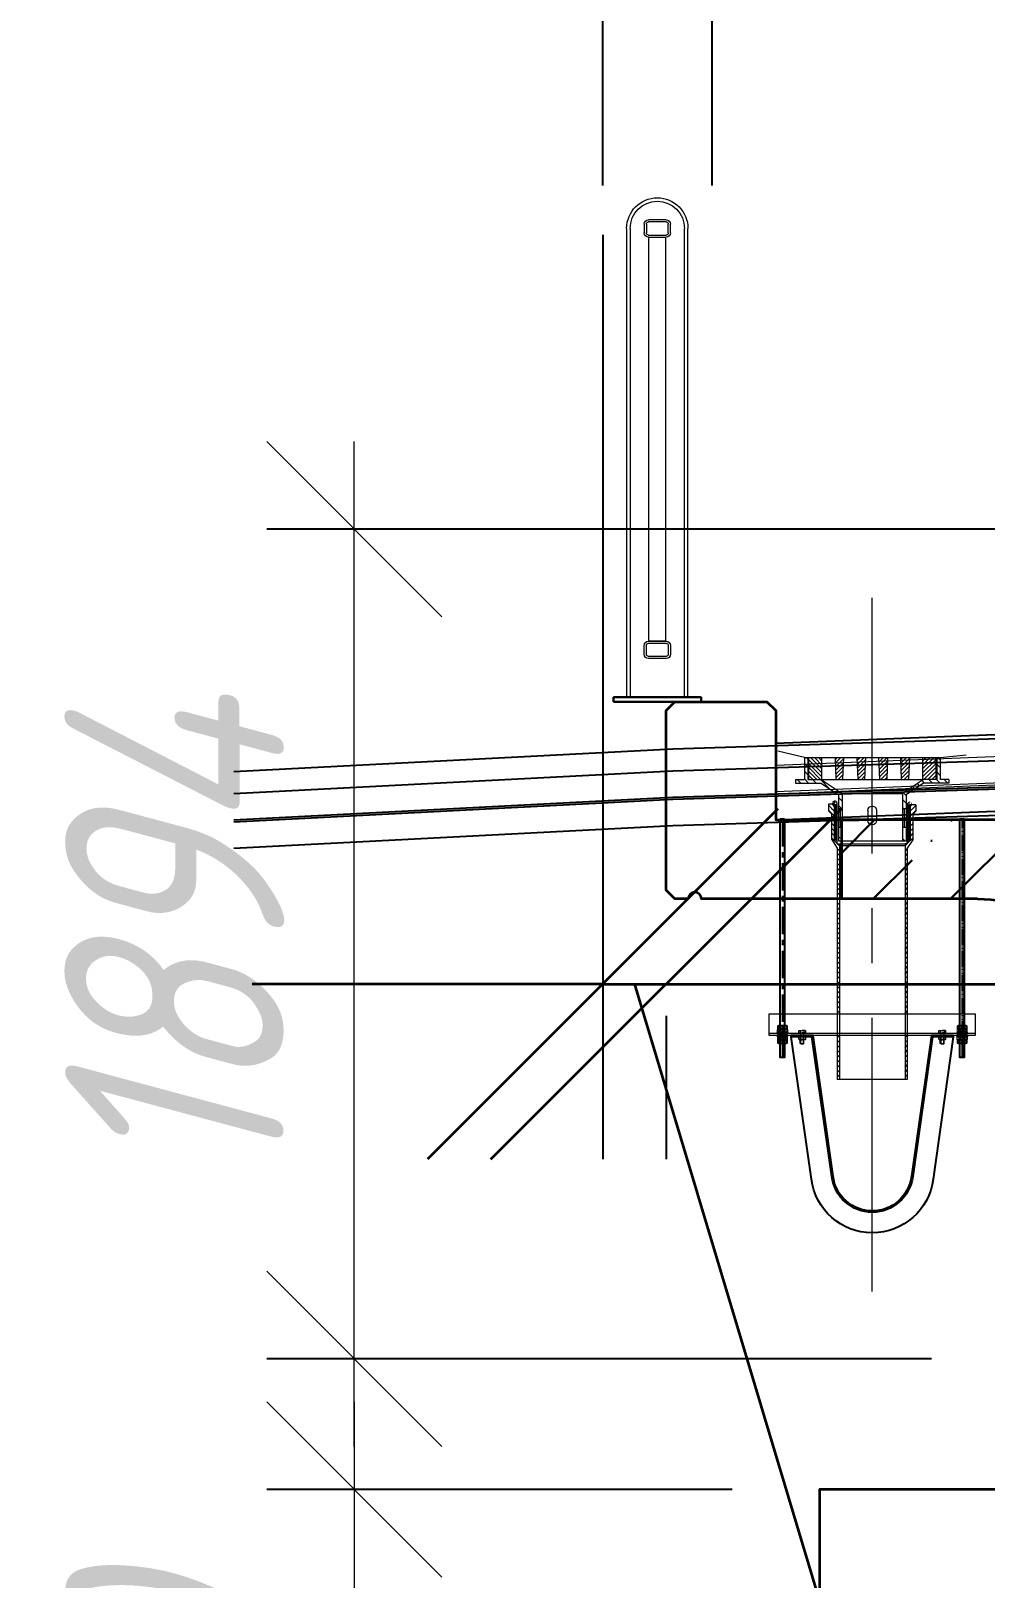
# Model space of a CAD drawing. Header units: millimetres. Extents: x 263685 to 14136308, y -2404013 to 2433772.
# Drawn here: x 7141345 to 7143523, y 31300 to 34831 of the extents above; entities that cross this region are included whole.
import ezdxf

# ---------------------------------------------------------------- set-up
doc = ezdxf.new("R2010")
doc.units = ezdxf.units.MM
doc.set_wipeout_variables(frame=1)
for name, pattern in [('HIDDEN', [9.525, 6.35, -3.175]), ('осевая', [2, 1.25, -0.25, 0.25, -0.25]), ('Штриховая', [3, 2, -1])]:
    doc.linetypes.add(name, pattern=pattern)
for name, color, linetype, lineweight in [('1-Бетон', 106, 'Continuous', 35), ('1-Металл', 4, 'Continuous', 30), ('1-Тонкая', 5, 'Continuous', 20), ('Б-Перила', 3, 'Continuous', 20), ('ИС_Med', 7, 'Continuous', 35), ('ИС_Невид', 4, 'Штриховая', 18), ('ИС_Ось', 3, 'осевая', 18), ('ИС_Размер', 3, 'Continuous', 18), ('ИС_Тон', 3, 'Continuous', 18), ('ИС_Тонкая', 3, 'Continuous', 18), ('ИС_Штр', 3, 'Continuous', 9), ('ПП_сплошная', 7, 'Continuous', 30)]:
    doc.layers.add(name, color=color, linetype=linetype, lineweight=lineweight)
doc.layers.add('Красный поперечник', color=1, linetype='Continuous')
doc.layers.add('ограждение', color=7, linetype='Continuous')
doc.styles.add('0', font='isocpeur.ttf', dxfattribs={"width": 0.8, "oblique": 15})
doc.dimstyles.new('М200', dxfattribs={"dimscale": 200, "dimtxt": 2.5, "dimasz": 2, "dimexe": 1, "dimexo": 1, "dimgap": 0.8, "dimtad": 1, "dimdec": 0, "dimzin": 0, "dimdsep": 46, "dimtxsty": '0', "dimblk": 'OBLIQUE', "dimcen": 0.09, "dimdle": 1, "dimclrd": 256, "dimclre": 256, "dimclrt": 256, "dimadec": 4, "dimazin": 0, "dimtfac": 1, "dimtdec": 0, "dimtmove": 1, "dimatfit": 2, "dimfxl": 1, "dimtolj": 1, "dimtzin": 0, "dimlwd": -1, "dimarcsym": 0})
doc.dimstyles.new('М400нов', dxfattribs={"dimscale": 400, "dimtxt": 2.5, "dimasz": 2, "dimexe": 1, "dimexo": 1, "dimgap": 0.8, "dimtad": 1, "dimdec": 0, "dimzin": 0, "dimdsep": 46, "dimtxsty": '0', "dimblk": 'OBLIQUE', "dimcen": 0.09, "dimdle": 1, "dimclrd": 256, "dimclre": 256, "dimclrt": 256, "dimadec": 4, "dimazin": 0, "dimtfac": 1, "dimtdec": 0, "dimtmove": 1, "dimatfit": 2, "dimfxl": 1, "dimtolj": 1, "dimtzin": 0, "dimlwd": -1, "dimarcsym": 0})
pattern_1 = [(45, (886.094, -4203.091), (8.838835, -8.838835), [])]

# ---------------------------------------------------------------- blocks, each defined once
blk = doc.blocks.new('*X20')
at = {"color": 0}
for p, q in [((310, 579.045356), (284.045356, 605)), ((310, 588.025612), (293.025612, 605)), ((310, 597.005868), (302.005868, 605)), ((310, 570.0651), (280, 600.0651)), ((310, 561.084844), (280, 591.084844)), ((307.104588, 555), (280, 582.104588)), ((298.124332, 555), (280, 573.124332)), ((289.144075, 555), (280, 564.144075)), ((280.163819, 555), (280, 555.163819))]:
    blk.add_line(p, q, dxfattribs=at)
blk = doc.blocks.new('A$C1A332784')
at = {"layer": 'ИС_Штр'}
h = blk.add_hatch(dxfattribs=at)
h.set_pattern_fill('ANSI31', color=256, scale=100, angle=90, style=0)
h.set_pattern_definition(pattern_1)
h.paths.add_polyline_path([(-69, -200.4), (-77, -200.4), (-77, -187.9), (-69, -187.9)])
h.paths.add_polyline_path([(-69, -126.4), (-77, -126.4), (-77, -95.4), (-117, -68.4), (-175, -68.4), (-175, -60.4), (-155, -60.4), (-155, -10.4), (-147, -10.4), (-147, -60.4), (-117, -60.4), (-69, -92.4)])
h = blk.add_hatch(dxfattribs=at)
h.set_pattern_fill('ANSI31', color=256, scale=50, angle=90, style=0)
h.set_pattern_definition([(135, (-1871.349, -4043.091), (-4.419417, -4.419417), [])])
h.paths.add_polyline_path([(85, -10.4), (65, -10.4), (67, -60.4), (83, -60.4)])
h.paths.add_polyline_path([(35, -10.4), (15, -10.4), (17, -60.4), (33, -60.4)])
h.paths.add_polyline_path([(-15, -10.4), (-35, -10.4), (-33, -60.4), (-17, -60.4)])
h.paths.add_polyline_path([(-65, -10.4), (-85, -10.4), (-83, -60.4), (-67, -60.4)])
h = blk.add_hatch(dxfattribs=at)
h.set_pattern_fill('ANSI31', color=256, scale=100, angle=90, style=0)
h.set_pattern_definition(pattern_1)
h.paths.add_polyline_path([(77, -200.4), (69, -200.4), (69, -187.9), (77, -187.9)])
h.paths.add_polyline_path([(77, -126.4), (69, -126.4), (69, -92.4), (117, -60.4), (147, -60.4), (147, -10.4), (155, -10.4), (155, -60.4), (175, -60.4), (175, -68.4), (117, -68.4), (77, -95.4)])
h = blk.add_hatch(dxfattribs=at)
h.set_pattern_fill('ANSI31', color=256, scale=2.5, angle=90, style=0)
h.set_pattern_definition([(135, (-544.1, -1211.934), (-5.61266, -5.61266), [])])
h.paths.add_polyline_path([(-75, -645), (-80, -645), (-80, -744.9), (-75, -744.9)])
h.paths.add_polyline_path([(-80, -595), (-75, -595), (-75, -206.9), (-80, -206.9), (-80, -201.9), (-87, -196.9), (-86.4, -118), (-99.4, -118), (-99.4, -133), (-92.4, -140), (-92.4, -197.8), (-80, -216.9)])
h = blk.add_hatch(dxfattribs=at)
h.set_pattern_fill('ANSI31', color=256, scale=2.5, style=0)
h.set_pattern_definition([(45, (-544.1, -1211.934), (-5.61266, 5.61266), [])])
h.paths.add_polyline_path([(80, -645), (75, -645), (75, -744.9), (80, -744.9)])
h.paths.add_polyline_path([(75, -595), (80, -595), (80, -216.9), (93, -196.9), (93, -139), (100, -132), (100, -117), (87, -117), (87, -196.4), (80, -201.4), (80, -206.9), (75, -206.9)])
for p, q in [((155, -10.4), (215.7, 4.3)), ((-155, -10.4), (-214.4, -4.3, 0)), ((-155, -10.4), (-155, -60.4)), ((155, -10.4), (-155, -10.4)), ((-147, -10.4), (-147, -60.4)), ((-145, -10.4), (-145, -60.4)), ((-115, -10.4), (-115, -60.4)), ((-85, -10.4), (-83, -60.4)), ((-67, -60.4), (-65, -10.4)), ((-35, -10.4), (-33, -60.4)), ((-17, -60.4), (-15, -10.4)), ((17, -60.4), (15, -10.4)), ((35, -10.4), (33, -60.4)), ((67, -60.4), (65, -10.4)), ((85, -10.4), (83, -60.4)), ((115, -60.4), (115, -10.4)), ((145, -60.4), (145, -10.4)), ((147, -10.4), (147, -60.4)), ((155, -10.4), (155, -60.4)), ((-175, -60.4), (-175, -68.4)), ((-175, -60.4), (-155, -60.4)), ((-175, -68.4), (-117, -68.4)), ((-147, -60.4), (-117, -60.4)), ((147, -60.4), (-117, -60.4)), ((-117, -60.4), (-69, -92.4)), ((-117, -68.4), (-77, -95.4)), ((117, -60.4), (69, -92.4)), ((117, -68.4), (77, -95.4)), ((175, -68.4), (117, -68.4)), ((175, -60.4), (155, -60.4)), ((175, -60.4), (175, -68.4)), ((-77, -95.4), (-77, -200.4)), ((-69, -92.4), (-69, -200.4)), ((69, -92.4), (-69, -92.4)), ((69, -92.4), (69, -200.4)), ((77, -95.4), (77, -200.4)), ((-99.4, -118), (-99.4, -133)), ((-99.4, -118), (-86.4, -118)), ((-99.4, -133), (-92.4, -140)), ((-92.4, -140), (-92.4, -197.8)), ((-86.4, -118), (-86.4, -197.3)), ((-69, -126.4), (-77, -126.4)), ((-10, -130.9), (-10, -153.9)), ((10, -130.9), (10, -153.9)), ((77, -126.4), (69, -126.4)), ((87, -117), (87, -196.4)), ((87, -117), (100, -117)), ((100, -132), (93, -139)), ((93, -138.6), (93, -196.9)), ((100, -117), (100, -132)), ((-69, -169.4), (-77, -169.4)), ((77, -169.4), (69, -169.4)), ((-92.4, -197.8), (-80, -216.9)), ((-80, -201.9), (-87, -196.9)), ((-80, -206.9), (-80, -201.9)), ((-80, -206.9), (-75, -206.9)), ((-75, -206.9), (-75, -595)), ((75, -211.4), (-75, -211.4)), ((75, -206.9), (75, -595)), ((80, -206.9), (75, -206.9)), ((80, -201.4), (87, -196.4)), ((93, -196.9), (80, -216.9)), ((80, -206.9), (80, -201.4)), ((-80, -216.9), (-80, -595)), ((80, -216.9), (80, -595)), ((-80, -644.9), (-80, -744.9)), ((-75, -644.9), (-75, -744.9)), ((75, -645), (75, -744.9)), ((80, -644.9), (80, -744.9)), ((-80, -744.9, 0), (80, -744.9, 0))]:
    blk.add_line(p, q)
at = {"linetype": 'Continuous'}
blk.add_line((77, -200.4), (-77, -200.4), dxfattribs=at)
for centre, start, end in [((0, -130.9), 0, 180), ((0, -153.9), 180, 0)]:
    blk.add_arc(centre, 10, start, end)
blk.add_point((0, -120.9))
at = {"layer": 'ИС_Невид', "ltscale": 0.1}
for p, q in [((-83.4, -117.3), (-83.4, -199.4)), ((83.9, -116.7), (83.9, -198.6)), ((-80, -594.9), (-80, -645)), ((-75, -594.9), (-75, -645)), ((75, -595), (75, -645)), ((80, -594.9), (80, -645))]:
    blk.add_line(p, q, dxfattribs=at)
at = {"layer": 'ИС_Невид', "linetype": 'HIDDEN'}
for centre, start, end in [((-89.9, -121.3, 0), 358.9888, 84.087), ((90.6, -116.8), 95.913, 181.0112)]:
    blk.add_arc(centre, 6.68, start, end, dxfattribs=at)
at = {"layer": 'ИС_Тон', "linetype": 'Continuous'}
blk.add_arc((-133.8, -108.5), 40.8, 82.3582, 82.5317, dxfattribs=at)
at = {"layer": 'ИС_Штр'}
for p, q in [((-80.3, -116.6, 0), (-80.5, -201.5)), ((-73, -126.4), (-73, -169.4)), ((73, -126.4), (73, -169.4)), ((80.9, -113.6, 0), (80.9, -200.7)), ((75, -206.9), (-75, -206.9))]:
    blk.add_line(p, q, dxfattribs=at)
for centre, radius, start, end in [((-87.4, -119.2, 0), 7.56, 20.1849, 82.1113), ((88.1, -115.8, 0), 7.56, 97.8887, 163.3548), ((91.4, -117.6), 4.48, 98.3812, 172.132)]:
    blk.add_arc(centre, radius, start, end, dxfattribs=at)
at = {"layer": 'ИС_Штр', "color": 2}
blk.add_blockref('*X20', (-425, -615.4), dxfattribs=at)
at = {"layer": 'ИС_Штр', "color": 2, "xscale": -1}
blk.add_blockref('*X20', (425, -615.4), dxfattribs=at)
blk = doc.blocks.new('ы')
at = {"layer": 'ограждение'}
for p, q in [((3737.3, 22064.7), (3737.3, 22061.7)), ((3737.3, 22061.7), (3783.4, 21737.4)), ((4061.3, 21737.4), (4107.3, 22061.7)), ((4107.3, 22064.7), (4107.3, 22061.7))]:
    blk.add_line(p, q, dxfattribs=at)
for points in [[(3737.3, 22064.7), (3787.3, 22064.7), (3833, 21743.9, 0.886444), (4011.7, 21743.9), (4057.3, 22064.7), (4107.3, 22064.7)], [(3737.3, 22061.7), (3784.7, 22061.7), (3830, 21743.5, 0.886138), (4014.7, 21743.5), (4059.9, 22061.7), (4107.3, 22061.7)]]:
    blk.add_lwpolyline(points, format="xyb", dxfattribs=at)
blk.add_arc((3922.3, 21754.7), 140, 187.1293, 352.8707, dxfattribs=at)
blk = doc.blocks.new('*U2060')
at = {"layer": 'ИС_Med'}
blk.add_lwpolyline([(10.5, 2), (10.5, 0), (-10.5, 0), (-10.5, 2), (-8.5, 2), (-9.8, 2.8), (-9.8, 9.2), (-8.5, 10), (8.5, 10), (9.8, 9.2), (9.8, 2.8), (8.5, 2)], close=True, dxfattribs=at)
blk.add_wipeout([(10.5, 2), (10.5, 0), (-10.5, 0), (-10.5, 2), (-8.5, 2), (-9.8, 2.8), (-9.8, 9.2), (-8.5, 10), (8.5, 10), (9.8, 9.2), (9.8, 2.8), (8.5, 2)]).dxf.layer = 'ИС_Med'
for p, q in [((-10.5, 2), (10.5, 2)), ((-4.9, 2.8), (-4.9, 9.2)), ((4.9, 2.8), (4.9, 9.2))]:
    blk.add_line(p, q, dxfattribs=at)
for centre, radius, start, end in [((-7.4, 5.7), 4.34, 55.5615, 124.4385), ((-7.4, 6.3), 4.34, 235.5615, 304.4385), ((0, -6.2), 16.2, 72.383, 107.617), ((0, 18.2), 16.2, 252.383, 287.617), ((7.4, 5.7), 4.34, 55.5615, 124.4385), ((7.4, 6.3), 4.34, 235.5615, 304.4385)]:
    blk.add_arc(centre, radius, start, end, dxfattribs=at)
at = {"layer": 'ИС_Штр'}
blk.add_line((0, 0), (0, 10), dxfattribs=at)
blk = doc.blocks.new('*U2057')
at = {"color": 0}
blk.add_line((60.5, 8), (46.5, 8), dxfattribs=at)
at = {"layer": 'ИС_Тонкая'}
for p, q in [((0.5, 13), (2.9, 16)), ((0.5, 13), (0.5, 0)), ((0.5, -13), (0.5, 0)), ((12.5, 16), (2.9, 16)), ((12.5, 8), (2.9, 8)), ((12.5, 16), (12.5, 10)), ((12.5, 10), (12.5, 8)), ((12.5, 8), (12.5, 0)), ((12.5, -8), (12.5, 0)), ((14.5, 8), (60.5, 8)), ((24.5, 8), (24.5, -8)), ((62.5, 6), (24.5, 6)), ((62.5, 6), (60.5, 8)), ((60.5, 8), (60.5, -8)), ((62.5, 6), (62.5, -6)), ((0.5, -13), (2.9, -16)), ((2.9, -8), (12.5, -8)), ((12.5, -16), (2.9, -16)), ((12.5, -8), (12.5, -10)), ((12.5, -16), (12.5, -10)), ((60.5, -8), (14.5, -8)), ((62.5, -6), (24.5, -6)), ((62.5, -6), (60.5, -8))]:
    blk.add_line(p, q, dxfattribs=at)
for centre, radius, start, end in [((8, 12), 6.51, 142.12112, 217.87888), ((25.5, 0), 24, 160.52878, 199.47122), ((14.5, 10), 2, 180, 270), ((8, -12), 6.51, 142.12112, 217.87888), ((14.5, -10), 2, 90, 180)]:
    blk.add_arc(centre, radius, start, end, dxfattribs=at)
blk = doc.blocks.new('*U2058')
at = {"layer": 'ИС_Тонкая'}
for p, q in [((0, 13), (2.4, 16)), ((0, 13), (0, 0)), ((0, -13), (0, 0)), ((2.4, 16), (12.6, 16)), ((2.4, 8), (12.6, 8)), ((15, 13), (12.6, 16)), ((15, 13), (15, 0)), ((15, -13), (15, 0)), ((0, -13), (2.4, -16)), ((2.4, -8), (12.6, -8)), ((2.4, -16), (12.6, -16)), ((15, -13), (12.6, -16))]:
    blk.add_line(p, q, dxfattribs=at)
for centre, radius, start, end in [((7.5, 12), 6.51, 142.12112, 217.87888), ((25, 0), 24, 160.52878, 199.47122), ((7.5, 12), 6.51, 322.12112, 37.87888), ((-10, 0), 24, 340.52878, 19.47122), ((7.5, -12), 6.51, 142.12112, 217.87888), ((7.5, -12), 6.51, 322.12112, 37.87888)]:
    blk.add_arc(centre, radius, start, end, dxfattribs=at)
blk = doc.blocks.new('*U2059')
at = {"layer": 'ИС_Med'}
for p, q in [((0, 9), (4, 9)), ((0, -9), (4, -9))]:
    blk.add_line(p, q, dxfattribs=at)
at = {"layer": 'ИС_Тонкая'}
for p, q in [((0, 18.5), (0, -18.5)), ((4, 18.5), (0, 18.5)), ((4, -18.5), (4, 18.5)), ((0, -18.5), (4, -18.5))]:
    blk.add_line(p, q, dxfattribs=at)
blk = doc.blocks.new('ппк')
at = {"elevation": 0}
for points in [[(-210, -140.7), (-210, -684.2), (-200, -684.2), (-200, -140.7)], [(-210, -140.7), (-200, -140.7)], [(200, -140.7), (200, -684.2), (210, -684.2), (210, -140.7)], [(200, -140.7), (210, -140.7)]]:
    blk.add_lwpolyline(points, dxfattribs=at)
at = {"layer": 'Defpoints', "linetype": 'Штриховая'}
blk.add_line((-205, -140.7, 0), (-205, -684.2, 0), dxfattribs=at)
at = {"layer": 'Defpoints', "linetype": 'осевая', "ltscale": 50}
blk.add_line((205, -140.7, 0), (205, -684.2, 0), dxfattribs=at)
at = {"layer": 'ИС_Тон'}
blk.add_lwpolyline([(-235, -634.6), (235, -634.6), (235, -584.6), (-235, -584.6)], close=True, dxfattribs=at)
blk.add_lwpolyline([(-235, -629.6), (235, -629.6)], dxfattribs=at)
for name, p, xscale, yscale, zscale, rotation in [('*U2059', (-160, -636.6), 0.5000000000000002, 0.5000000000000002, 0.5000000000000002, 90), ('*U2057', (-160, -622.3), 0.5, 0.5, 0.5, 270), ('*U2059', (160, -636.6), 0.5000000000000002, 0.5000000000000002, 0.5000000000000002, 90), ('*U2057', (160, -622.3), 0.5, 0.5, 0.5, 270), ('*U2058', (-160, -644.1), 0.5000000000000002, 0.5000000000000002, 0.5000000000000002, 90), ('*U2058', (160, -644.1), 0.5000000000000002, 0.5000000000000002, 0.5000000000000002, 90)]:
    blk.add_blockref(name, p, dxfattribs=dict(xscale=xscale, yscale=yscale, zscale=zscale, rotation=rotation))
blk.add_blockref('A$C1A332784', (0, 10.4), dxfattribs=at)
at = {"layer": 'ограждение'}
blk.add_blockref('ы', (-3922.3, -22699.3), dxfattribs=at)
blk.add_blockref('*U2060', (-205, -629.5))
at = {"xscale": -1}
blk.add_blockref('*U2060', (205, -629.5), dxfattribs=at)
for centre, radius, start, end in [((-212.4, -615.9), 4.34, 55.5615, 124.4385), ((-205, -627.7), 16.2, 72.383, 107.617), ((-197.6, -615.9), 4.34, 55.5615, 124.4385), ((197.6, -615.9), 4.34, 55.5615, 124.4385), ((205, -627.7), 16.2, 72.383, 107.617), ((212.4, -615.9), 4.34, 55.5615, 124.4385)]:
    blk.add_arc(centre, radius, start, end)
at = {"xscale": -1, "rotation": 180}
blk.add_blockref('*U2060', (-205, -634.5), dxfattribs=at)
at = {"rotation": 180}
blk.add_blockref('*U2060', (205, -634.5), dxfattribs=at)
for p, q in [((-209.9, -618.8), (-209.9, -612.3)), ((-205, -621.5), (-205, -611.5)), ((-200.1, -618.8), (-200.1, -612.3)), ((185, -637.6), (185, -634.6)), ((200.1, -618.8), (200.1, -612.3)), ((205, -621.5), (205, -611.5)), ((209.9, -618.8), (209.9, -612.3)), ((-209.9, -651.8), (-209.9, -645.3)), ((-205, -654.5), (-205, -644.5)), ((-200.1, -651.8), (-200.1, -645.3)), ((200.1, -651.8, 0), (200.1, -645.3, 0)), ((205, -654.5, 0), (205, -644.5, 0)), ((209.9, -651.8, 0), (209.9, -645.3, 0))]:
    blk.add_line(p, q)
for points in [[(-196.5, -619.5), (-195.2, -618.8), (-195.2, -612.3), (-196.5, -611.5), (-213.5, -611.5), (-214.8, -612.3), (-214.8, -618.8), (-213.5, -619.5)], [(213.5, -619.5), (214.8, -618.8), (214.8, -612.3), (213.5, -611.5), (196.5, -611.5), (195.2, -612.3), (195.2, -618.8), (196.5, -619.5)], [(-196.5, -652.5), (-195.2, -651.8), (-195.2, -645.3), (-196.5, -644.5), (-213.5, -644.5), (-214.8, -645.3), (-214.8, -651.8), (-213.5, -652.5)]]:
    blk.add_lwpolyline(points, close=True)
at = {"elevation": 0}
blk.add_lwpolyline([(213.5, -652.5), (214.8, -651.8), (214.8, -645.3), (213.5, -644.5), (196.5, -644.5), (195.2, -645.3), (195.2, -651.8), (196.5, -652.5)], close=True, dxfattribs=at)
for centre, radius, start, end in [((-212.4, -615.2), 4.34, 235.5615, 304.4385), ((-205, -603.3), 16.2, 252.383, 287.617), ((-197.6, -615.2), 4.34, 235.5615, 304.4385), ((197.6, -615.2), 4.34, 235.5615, 304.4385), ((205, -603.3), 16.2, 252.383, 287.617), ((212.4, -615.2), 4.34, 235.5615, 304.4385), ((-212.4, -648.9), 4.34, 55.5615, 124.4385), ((-212.4, -648.2), 4.34, 235.5615, 304.4385), ((-205, -660.7), 16.2, 72.383, 107.617), ((-205, -636.3), 16.2, 252.383, 287.617), ((-197.6, -648.9), 4.34, 55.5615, 124.4385), ((-197.6, -648.2), 4.34, 235.5615, 304.4385), ((197.6, -648.9, 0), 4.34, 55.5615, 124.4385), ((197.6, -648.2, 0), 4.34, 235.5615, 304.4385), ((205, -660.7, 0), 16.2, 72.383, 107.617), ((205, -636.3, 0), 16.2, 252.383, 287.617), ((212.4, -648.9, 0), 4.34, 55.5615, 124.4385), ((212.4, -648.2, 0), 4.34, 235.5615, 304.4385)]:
    blk.add_arc(centre, radius, start, end)
blk = doc.blocks.new('ПО')
at = {"layer": '1-Металл'}
blk.add_lwpolyline([(100, 0), (100, 10), (-100, 10), (-100, 0)], close=True, dxfattribs=at)
at = {"layer": 'Б-Перила'}
for p, q in [((-20, 1100), (20, 1100)), ((-20, 1095), (20, 1095)), ((-70, 10), (-70, 1080)), ((-62, 10), (-62, 1080)), ((-30, 1070), (-30, 1090)), ((-25, 1070), (-25, 1090)), ((20, 1065), (-20, 1065)), ((20, 1060), (-20, 1060)), ((-19.4, 138.3), (-19.4, 1060)), ((19.4, 138.3), (19.4, 1060)), ((25, 1090), (25, 1070)), ((30, 1090), (30, 1070)), ((62, 1080), (62, 10)), ((70, 1080), (70, 10)), ((-30, 128.3), (-30, 108.3)), ((-25, 128.3), (-25, 108.3)), ((20, 138.3), (-20, 138.3)), ((20, 133.3), (-20, 133.3)), ((-19.4, 138.3), (19.4, 138.3)), ((25, 108.3), (25, 128.3)), ((30, 108.3), (30, 128.3)), ((-20, 103.3), (20, 103.3)), ((-20, 98.3), (20, 98.3))]:
    blk.add_line(p, q, dxfattribs=at)
for centre, radius, start, end in [((0, 1080), 70, 90, 180), ((0, 1080), 62, 90, 180), ((0, 1080), 70, 360, 90), ((0, 1080), 62, 0, 90), ((-20, 1090), 10, 90, 180), ((-20, 1090), 5, 90, 180), ((20, 1090), 10, 0, 90), ((20, 1090), 5, 0, 90), ((-20, 1070), 10, 180, 270), ((-20, 1070), 5, 180, 270), ((20, 1070), 10, 270, 0), ((20, 1070), 5, 270, 0), ((-20, 128.3), 10, 90, 180), ((-20, 108.3), 10, 180, 270), ((-20, 128.3), 5, 90, 180), ((-20, 108.3), 5, 180, 270), ((20, 128.3), 10, 0, 90), ((20, 128.3), 5, 0, 90), ((20, 108.3), 10, 270, 0), ((20, 108.3), 5, 270, 0)]:
    blk.add_arc(centre, radius, start, end, dxfattribs=at)
blk = doc.blocks.new('Б24 многофункц')
at = {"layer": 'ПП_сплошная', "ltscale": 100, "true_color": 0x808080}
h = blk.add_hatch(dxfattribs=at)
h.set_pattern_fill('ANSI35', color=8, scale=1000, angle=90, style=0)
h.set_pattern_definition([(135, (-1338186.6, -105300.83), (-176.776695, -176.776695), []), (135, (-1338186.6, -105124.05), (-176.776695, -176.776695), [312.5, -62.5, 0, -62.5])])
h.paths.add_polyline_path([(0, 0), (-700, 0), (-700, -180), (-390, -180, -0.414214), (-90, -480), (-90, -727.2, -0.198912), (-148.6, -868.6), (-310, -1030), (-295, -1230), (0, -1230)])
h.paths.add_polyline_path([(0, 0), (0, -1230), (295, -1230), (310, -1030), (148.6, -868.6, -0.198912), (90, -727.2), (90, -480, -0.414214), (390, -180), (700, -180), (700, 0)])
at = {"layer": '1-Бетон'}
for p, q in [((-700, 0), (700, 0)), ((-700, 0), (-700, -180)), ((700, 0), (700, -180)), ((-700, -180), (-390, -180)), ((390, -180), (700, -180)), ((-90, -480), (-90, -727.2)), ((90, -480), (90, -727.2)), ((-148.6, -868.6), (-310, -1030)), ((148.6, -868.6), (310, -1030)), ((-295, -1230), (-310, -1030)), ((295, -1230), (310, -1030)), ((-295, -1230), (295, -1230))]:
    blk.add_line(p, q, dxfattribs=at)
for centre, radius, start, end in [((-390, -480), 300, 0, 90), ((390, -480), 300, 90, 180), ((-290, -727.2), 200, 315, 0), ((290, -727.2), 200, 180, 225)]:
    blk.add_arc(centre, radius, start, end, dxfattribs=at)
at = {"layer": 'ИС_Ось', "ltscale": 10}
blk.add_lwpolyline([(0, 0), (0, -1230)], dxfattribs=at)
blk = doc.blocks.new('_OBLIQUE')
at = {"color": 0, "linetype": 'ByBlock', "lineweight": -2}
blk.add_line((0.5, 0.5), (-0.5, -0.5), dxfattribs=at)
blk = doc.blocks.new('*D1124')
at = {"layer": 'Defpoints', "color": 0, "linetype": 'Continuous', "transparency": 16777216}
for p in [(7143145.5, 31502.1), (7142083.4, 30002.1), (7145045.9, 30002.1)]:
    blk.add_point(p, dxfattribs=at)
at = {"layer": 'ИС_Размер', "transparency": 16777216}
blk.add_line((7142083.4, 31702.1), (7142083.4, 29802.1), dxfattribs=at)
at = {"layer": 'ИС_Размер', "lineweight": -2, "transparency": 16777216}
for p, q in [((7142945.5, 31502.1), (7141883.4, 31502.1)), ((7144845.9, 30002.1), (7141883.4, 30002.1))]:
    blk.add_line(p, q, dxfattribs=at)
at = {"layer": 'ИС_Размер', "linetype": 'Continuous', "transparency": 16777216, "xscale": 400, "yscale": 400, "zscale": 400}
for p, rotation in [((7142083.4, 31502.1), 90), ((7142083.4, 30002.1), 270)]:
    blk.add_blockref('_OBLIQUE', p, dxfattribs=dict(at, rotation=rotation))
at = {"layer": 'ИС_Размер', "linetype": 'Continuous', "transparency": 16777216, "insert": (7141673.4, 30752.1), "char_height": 500, "attachment_point": 5, "rotation": 90, "style": '0'}
blk.add_mtext('\\A1;1500', dxfattribs=at)
blk = doc.blocks.new('*D1129')
at = {"layer": 'Defpoints', "color": 0, "linetype": 'Continuous', "transparency": 16777216}
for p in [(7142083.4, 33694.1), (7158695.7, 33694.1), (7143600.5, 31800.1)]:
    blk.add_point(p, dxfattribs=at)
at = {"layer": 'ИС_Размер', "transparency": 16777216}
blk.add_line((7142083.4, 31600.1), (7142083.4, 33894.1), dxfattribs=at)
at = {"layer": 'ИС_Размер', "lineweight": -2, "transparency": 16777216}
for p, q in [((7158495.7, 33694.1), (7141883.4, 33694.1)), ((7143400.5, 31800.1), (7141883.4, 31800.1))]:
    blk.add_line(p, q, dxfattribs=at)
at = {"layer": 'ИС_Размер', "linetype": 'Continuous', "transparency": 16777216, "xscale": 400, "yscale": 400, "zscale": 400}
for p, rotation in [((7142083.4, 33694.1), 90), ((7142083.4, 31800.1), 270)]:
    blk.add_blockref('_OBLIQUE', p, dxfattribs=dict(at, rotation=rotation))
at = {"layer": 'ИС_Размер', "linetype": 'Continuous', "transparency": 16777216, "insert": (7141673.4, 32747.1), "char_height": 500, "attachment_point": 5, "rotation": 90, "style": '0'}
blk.add_mtext('\\A1;1894', dxfattribs=at)
blk = doc.blocks.new('*D989')
at = {"layer": 'Defpoints', "color": 0, "linetype": 'Continuous', "transparency": 16777216}
for p in [(7174100.1, 39518), (7142650.4, 34278.1), (7174100.1, 34177.1)]:
    blk.add_point(p, dxfattribs=at)
at = {"layer": 'ИС_Размер', "lineweight": -2, "transparency": 16777216}
for p, q in [((7142650.4, 34478.1), (7142650.4, 39718)), ((7174100.1, 34377.1), (7174100.1, 39718))]:
    blk.add_line(p, q, dxfattribs=at)
at = {"layer": 'ИС_Размер', "transparency": 16777216}
blk.add_line((7142450.4, 39518), (7174300.1, 39518), dxfattribs=at)
at = {"layer": 'ИС_Размер', "linetype": 'Continuous', "transparency": 16777216, "xscale": 400, "yscale": 400, "zscale": 400, "rotation": 180}
blk.add_blockref('_OBLIQUE', (7142650.4, 39518), dxfattribs=at)
at = {"layer": 'ИС_Размер', "linetype": 'Continuous', "transparency": 16777216, "xscale": 400, "yscale": 400, "zscale": 400}
blk.add_blockref('_OBLIQUE', (7174100.1, 39518), dxfattribs=at)
at = {"layer": 'ИС_Размер', "linetype": 'Continuous', "transparency": 16777216, "insert": (7158375.2, 39928), "char_height": 500, "attachment_point": 5, "style": '0'}
blk.add_mtext('\\A1;31450', dxfattribs=at)
blk = doc.blocks.new('*D996')
at = {"layer": 'Defpoints', "color": 0, "transparency": 16777216}
for p in [(7142650.4, 36331.6), (7142650.4, 34278.1), (7142900.4, 34278)]:
    blk.add_point(p, dxfattribs=at)
at = {"layer": 'ИС_Размер', "lineweight": -2, "transparency": 16777216}
for p, q in [((7142650.4, 34478.1), (7142650.4, 36531.6)), ((7142900.4, 34478), (7142900.4, 36531.6))]:
    blk.add_line(p, q, dxfattribs=at)
at = {"layer": 'ИС_Размер', "transparency": 16777216}
for p, q in [((7142650.4, 36331.6), (7142250.4, 36331.6)), ((7142900.4, 36331.6), (7142650.4, 36331.6)), ((7142900.4, 36331.6), (7143300.4, 36331.6))]:
    blk.add_line(p, q, dxfattribs=at)
at = {"layer": 'ИС_Размер', "transparency": 16777216, "xscale": 400, "yscale": 400, "zscale": 400}
blk.add_blockref('_OBLIQUE', (7142650.4, 36331.6), dxfattribs=at)
at = {"layer": 'ИС_Размер', "transparency": 16777216, "xscale": 400, "yscale": 400, "zscale": 400, "rotation": 180}
blk.add_blockref('_OBLIQUE', (7142900.4, 36331.6), dxfattribs=at)
at = {"layer": 'ИС_Размер', "transparency": 16777216, "insert": (7141932.7, 36777.1), "char_height": 500, "attachment_point": 5, "style": '0'}
blk.add_mtext('\\A1;250', dxfattribs=at)
blk = doc.blocks.new('*D997')
at = {"layer": 'Defpoints', "color": 0, "transparency": 16777216}
for p in [(7143650.4, 36331.6), (7143650.4, 34221.7), (7144150, 33852.3)]:
    blk.add_point(p, dxfattribs=at)
at = {"layer": 'ИС_Размер', "lineweight": -2, "transparency": 16777216}
for p, q in [((7143650.4, 34421.7), (7143650.4, 36531.6)), ((7144150, 34052.3), (7144150, 36531.6))]:
    blk.add_line(p, q, dxfattribs=at)
at = {"layer": 'ИС_Размер', "transparency": 16777216}
blk.add_line((7144350, 36331.6), (7143450.4, 36331.6), dxfattribs=at)
at = {"layer": 'ИС_Размер', "transparency": 16777216, "xscale": 400, "yscale": 400, "zscale": 400, "rotation": 180}
blk.add_blockref('_OBLIQUE', (7143650.4, 36331.6), dxfattribs=at)
at = {"layer": 'ИС_Размер', "transparency": 16777216, "xscale": 400, "yscale": 400, "zscale": 400}
blk.add_blockref('_OBLIQUE', (7144150, 36331.6), dxfattribs=at)
at = {"layer": 'ИС_Размер', "transparency": 16777216, "insert": (7143900.2, 36741.6), "char_height": 500, "attachment_point": 5, "style": '0'}
blk.add_mtext('\\A1;500', dxfattribs=at)
blk = doc.blocks.new('*D998')
at = {"layer": 'Defpoints', "color": 0, "transparency": 16777216}
for p in [(7142900.4, 36331.6), (7142900.4, 34278), (7143650.4, 34221.7)]:
    blk.add_point(p, dxfattribs=at)
at = {"layer": 'ИС_Размер', "transparency": 16777216}
for p, q in [((7143275.4, 36331.6), (7143482.4, 37021.6)), ((7143482.4, 37021.6), (7144696.3, 37021.6)), ((7143850.4, 36331.6), (7142700.4, 36331.6))]:
    blk.add_line(p, q, dxfattribs=at)
at = {"layer": 'ИС_Размер', "lineweight": -2, "transparency": 16777216}
for p, q in [((7142900.4, 34478), (7142900.4, 36531.6)), ((7143650.4, 34421.7), (7143650.4, 36531.6))]:
    blk.add_line(p, q, dxfattribs=at)
at = {"layer": 'ИС_Размер', "transparency": 16777216, "xscale": 400, "yscale": 400, "zscale": 400, "rotation": 180}
blk.add_blockref('_OBLIQUE', (7142900.4, 36331.6), dxfattribs=at)
at = {"layer": 'ИС_Размер', "transparency": 16777216, "xscale": 400, "yscale": 400, "zscale": 400}
blk.add_blockref('_OBLIQUE', (7143650.4, 36331.6), dxfattribs=at)
at = {"layer": 'ИС_Размер', "transparency": 16777216, "insert": (7144089.4, 37431.6), "char_height": 500, "attachment_point": 5, "style": '0'}
blk.add_mtext('\\A1;750', dxfattribs=at)
blk = doc.blocks.new('*D1797')
at = {"layer": '1-Бетон', "lineweight": -2, "transparency": 16777216}
for p, q in [((7142650.4, 34365.3), (7142650.4, 32255.7)), ((7142795.3, 32583.1), (7142795.3, 32255.7))]:
    blk.add_line(p, q, dxfattribs=at)
at = {"layer": '1-Бетон', "transparency": 16777216}
for p, q in [((7142650.4, 32655.7), (7141850.4, 32655.7)), ((7142650.4, 32655.7), (7142795.3, 32655.7)), ((7142650.4, 32655.7), (7142795.3, 32655.7)), ((7142722.8, 32655.7), (7143436.8, 30275.7)), ((7142795.3, 32655.7), (7143595.3, 32655.7)), ((7143436.8, 30275.7), (7145784.8, 30275.7))]:
    blk.add_line(p, q, dxfattribs=at)
at = {"layer": 'Defpoints', "color": 0, "transparency": 16777216}
for p in [(7142650.4, 34765.3), (7142795.3, 32983.1), (7142795.3, 32655.7)]:
    blk.add_point(p, dxfattribs=at)
at = {"layer": '1-Бетон', "transparency": 16777216, "xscale": 800, "yscale": 800, "zscale": 800}
blk.add_blockref('_OBLIQUE', (7142650.4, 32655.7), dxfattribs=at)
at = {"layer": '1-Бетон', "transparency": 16777216, "xscale": 800, "yscale": 800, "zscale": 800, "rotation": 180}
blk.add_blockref('_OBLIQUE', (7142795.3, 32655.7), dxfattribs=at)
at = {"layer": '1-Бетон', "transparency": 16777216, "insert": (7144610.8, 31095.7), "char_height": 1000, "attachment_point": 5, "style": '0'}
blk.add_mtext('\\A1;145', dxfattribs=at)

msp = doc.modelspace()

# ---------------------------------------------------------------- linework, layer by layer
at = {"layer": '1-Бетон'}
msp.add_lwpolyline([(7158145.3321, 31502.1129), (7143145.5099, 31502.1129), (7143145.6878, 30752.1129), (7145045.8656, 30002.1129), (7156245.6878, 30002.1129), (7158145.5099, 30752.1129)], close=True, dxfattribs=at)
at = {"layer": '1-Тонкая'}
for points in [[(7143045.3021, 33155.1129), (7144995.7045, 33233.129), (7145745.7045, 33255.629), (7149695.7045, 33374.129), (7154645.7045, 33522.629), (7156545.7045, 33579.629), (7157645.7045, 33612.629), (7162595.7045, 33761.129), (7166545.7045, 33879.629), (7170295.7045, 33992.129), (7171045.7045, 34014.629), (7173995.3619, 34103.1187)], [(7143045.3021, 33095.1129), (7144995.7045, 33173.129), (7145745.7045, 33195.629), (7149695.7045, 33314.129), (7154645.7045, 33462.629), (7156545.7045, 33519.629), (7157645.7045, 33552.629), (7162595.7045, 33701.129), (7166545.7045, 33819.629), (7170295.7045, 33932.129), (7171045.7045, 33954.629), (7173995.3619, 34043.1187)], [(7143045.3021, 33090.1129), (7144995.7045, 33168.129), (7145745.7045, 33190.629), (7149695.7045, 33309.129), (7154645.7045, 33457.629), (7156545.7045, 33514.629), (7157645.7045, 33547.629), (7162595.7045, 33696.129), (7166545.7045, 33814.629), (7170295.7045, 33927.129), (7171045.7045, 33949.629), (7173995.3619, 34038.1187)]]:
    msp.add_lwpolyline(points, dxfattribs=at)
at = {"layer": 'Defpoints', "color": 252, "true_color": 0x939598}
msp.add_lwpolyline([(7143045.3021, 33030.1129), (7144995.7045, 33108.129), (7145745.7045, 33130.629), (7149695.7045, 33249.129), (7154645.7045, 33397.629), (7156545.7045, 33454.629), (7157645.7045, 33487.629), (7162595.7045, 33636.129), (7166545.7045, 33754.629), (7170295.7045, 33867.129), (7171045.7045, 33889.629), (7173995.3619, 33978.1187)], dxfattribs=at)
at = {"layer": 'Красный поперечник'}
msp.add_lwpolyline([(7143045.3021, 33205.1129), (7144995.7045, 33283.129), (7145745.7045, 33305.629), (7149695.7045, 33424.129), (7154645.7045, 33572.629), (7156545.7045, 33629.629), (7157645.7045, 33662.629), (7162595.7045, 33811.129), (7166545.7045, 33929.629), (7170295.7045, 34042.129), (7171045.7045, 34064.629), (7173995.3619, 34153.1187)], dxfattribs=at)

# ---------------------------------------------------------------- block references
at = {"layer": 'ИС_Размер', "linetype": 'Continuous', "xscale": -1}
msp.add_blockref('ПО', (7142775.0113, 33300.1132), dxfattribs=at)

# ---------------------------------------------------------------- dimensions: what is measured, and where the dimension line sits
at = {"layer": 'ИС_Размер', "linetype": 'Continuous'}
dim = msp.add_linear_dim(base=(7174100.0711, 39518.0125), p1=(7142650.365, 34278.1314), p2=(7174100.0711, 34177.1144), dimstyle='М200', dxfattribs=at)
dim.commit()
dim.dimension.update_dxf_attribs({"geometry": '*D989', "text_midpoint": (7158375.2181, 39928.0125)})
at = {"layer": 'ИС_Размер'}
dim = msp.add_linear_dim(base=(7142900.365, 36331.6403), p1=(7143650.365, 34221.7305), p2=(7142900.365, 34278.0042), angle=180, dimstyle='М200', dxfattribs=at)
dim.commit()
dim.dimension.update_dxf_attribs({"geometry": '*D998', "text_midpoint": (7143642.365, 37431.6403)})
dim = msp.add_linear_dim(base=(7142650.365, 36331.6403), p1=(7142900.365, 34278.0042), p2=(7142650.365, 34278.1314), dimstyle='М200', dxfattribs=at)
dim.commit()
dim.dimension.update_dxf_attribs({"geometry": '*D996', "text_midpoint": (7141932.6633, 36367.1003), "dimtype": 160})
dim = msp.add_linear_dim(base=(7143650.365, 36331.6403), p1=(7144150.0092, 33852.2536), p2=(7143650.365, 34221.7305), angle=180, dimstyle='М200', dxfattribs=at)
dim.commit()
dim.dimension.update_dxf_attribs({"geometry": '*D997', "text_midpoint": (7143900.1871, 36331.6403), "dimtype": 160})
at = {"layer": 'ИС_Размер', "linetype": 'Continuous'}
dim = msp.add_linear_dim(base=(7142083.4226, 30002.1129), p1=(7143145.5099, 31502.1129), p2=(7145045.8656, 30002.1129), angle=90, dimstyle='М200', dxfattribs=at)
dim.commit()
dim.dimension.update_dxf_attribs({"geometry": '*D1124', "text_midpoint": (7141673.4226, 30752.1129)})

# ---------------------------------------------------------------- next in the draw order: block references
at = {"color": 5, "xscale": -1}
msp.add_blockref('ппк', (7143265.6579, 33172.5423), dxfattribs=at)

# ---------------------------------------------------------------- next in the draw order: linework, layer by layer
at = {"layer": '1-Бетон'}
msp.add_lwpolyline([(7143235.3021, 32850.1129), (7142875.571, 32850.1129, 1), (7142845.571, 32850.1129), (7142815.3021, 32850.1129), (7142795.3021, 32870.1129), (7142795.3021, 33280.1129), (7142815.3021, 33300.1129), (7143025.3021, 33300.1129), (7143045.3021, 33279.9858), (7143045.3021, 33030.1129), (7143235.3021, 33030.1129)], format="xyb", dxfattribs=at)
at = {"layer": 'ИС_Ось', "ltscale": 500}
msp.add_lwpolyline([(7143265.6579, 31953.7026), (7143265.6579, 33537.3014)], dxfattribs=at)
at = {"layer": 'Красный поперечник', "color": 2}
for points in [[(7141808.2244, 33140.5783), (7142810.1602, 33192.5078), (7143719.8903, 33221.3153), (7144814.0318, 33256.3521), (7145565.4836, 33280.2886), (7147459.0059, 33340.2376), (7149523.13, 33406.3097), (7151914.3574, 33481.9956), (7154232.2282, 33556.1619), (7155376.8438, 33592.3791), (7156400.4116, 33625.1202), (7157120.8451, 33647.9124), (7157739.0035, 33667.6865), (7160391.1186, 33751.5834), (7162448.1017, 33817.3589), (7164789.9178, 33891.4167), (7166405.7481, 33943.0696), (7168577.2641, 34011.724), (7169768.726, 34049.8008), (7170522.2331, 34073.7162), (7172288.7189, 34129.5513), (7173285.0603, 34161.3838)], [(7141808.2244, 33090.5783), (7142810.1602, 33142.5078), (7143719.8903, 33171.3153), (7144814.0318, 33206.3521), (7145565.4836, 33230.2886), (7147459.0059, 33290.2376), (7149523.13, 33356.3097), (7151914.3574, 33431.9956), (7154232.2282, 33506.1619), (7155376.8438, 33542.3791), (7156400.4116, 33575.1202), (7157120.8451, 33597.9124), (7157739.0035, 33617.6865), (7160391.1186, 33701.5834), (7162448.1017, 33767.3589), (7164789.9178, 33841.4167), (7166405.7481, 33893.0696), (7168577.2641, 33961.724), (7169768.726, 33999.8008), (7170522.2331, 34023.7162), (7172288.7189, 34079.5513), (7173285.0603, 34111.3838)], [(7141808.2244, 33030.5783), (7142810.1602, 33082.5078), (7143719.8903, 33111.3153), (7144814.0318, 33146.3521), (7145565.4836, 33170.2886), (7147459.0059, 33230.2376), (7149523.13, 33296.3097), (7151914.3574, 33371.9956), (7154232.2282, 33446.1619), (7155376.8438, 33482.3791), (7156400.4116, 33515.1202), (7157120.8451, 33537.9124), (7157739.0035, 33557.6865), (7160391.1186, 33641.5834), (7162448.1017, 33707.3589), (7164789.9178, 33781.4167), (7166405.7481, 33833.0696), (7168577.2641, 33901.724), (7169768.726, 33939.8008), (7170522.2331, 33963.7162), (7172288.7189, 34019.5513), (7173285.0603, 34051.3838)], [(7141808.2244, 33025.5783), (7142810.1602, 33077.5078), (7143719.8903, 33106.3153), (7144814.0318, 33141.3521), (7145565.4836, 33165.2886), (7147459.0059, 33225.2376), (7149523.13, 33291.3097), (7151914.3574, 33366.9956), (7154232.2282, 33441.1619), (7155376.8438, 33477.3791), (7156400.4116, 33510.1202), (7157120.8451, 33532.9124), (7157739.0035, 33552.6865), (7160391.1186, 33636.5834), (7162448.1017, 33702.3589), (7164789.9178, 33776.4167), (7166405.7481, 33828.0696), (7168577.2641, 33896.724), (7169768.726, 33934.8008), (7170522.2331, 33958.7162), (7172288.7189, 34014.5513), (7173285.0603, 34046.3838)], [(7141808.2244, 32965.5783), (7142810.1602, 33017.5078), (7143719.8903, 33046.3153), (7144814.0318, 33081.3521), (7145565.4836, 33105.2886), (7147459.0059, 33165.2376), (7149523.13, 33231.3097), (7151914.3574, 33306.9956), (7154232.2282, 33381.1619), (7155376.8438, 33417.3791), (7156400.4116, 33450.1202), (7157120.8451, 33472.9124), (7157739.0035, 33492.6865), (7160391.1186, 33576.5834), (7162448.1017, 33642.3589), (7164789.9178, 33716.4167), (7166405.7481, 33768.0696), (7168577.2641, 33836.724), (7169768.726, 33874.8008), (7170522.2331, 33898.7162), (7172288.7189, 33954.5513), (7173285.0603, 33986.3838)]]:
    msp.add_lwpolyline(points, dxfattribs=at)

# ---------------------------------------------------------------- next in the draw order: block references
at = {"layer": 'ИС_Размер', "xscale": -1}
msp.add_blockref('Б24 многофункц', (7143895.5099, 33030.1129), dxfattribs=at)

# ---------------------------------------------------------------- next in the draw order: dimensions: what is measured, and where the dimension line sits
at = {"layer": '1-Бетон'}
dim = msp.add_linear_dim(base=(7142795.3021, 32655.6504), p1=(7142650.365, 34765.2659), p2=(7142795.3021, 32983.1462), dimstyle='М400нов', dxfattribs=at)
dim.commit()
dim.dimension.update_dxf_attribs({"geometry": '*D1797', "text_midpoint": (7143756.8335, 31095.6504)})
at = {"layer": 'ИС_Размер', "linetype": 'Continuous'}
dim = msp.add_linear_dim(base=(7142083.4226, 33694.1289), p1=(7143600.5099, 31800.1129), p2=(7158695.7023, 33694.1289), angle=90, dimstyle='М200', dxfattribs=at)
dim.commit()
dim.dimension.update_dxf_attribs({"geometry": '*D1129', "text_midpoint": (7141673.4226, 32747.1209)})

doc.saveas('drawing.dxf')
